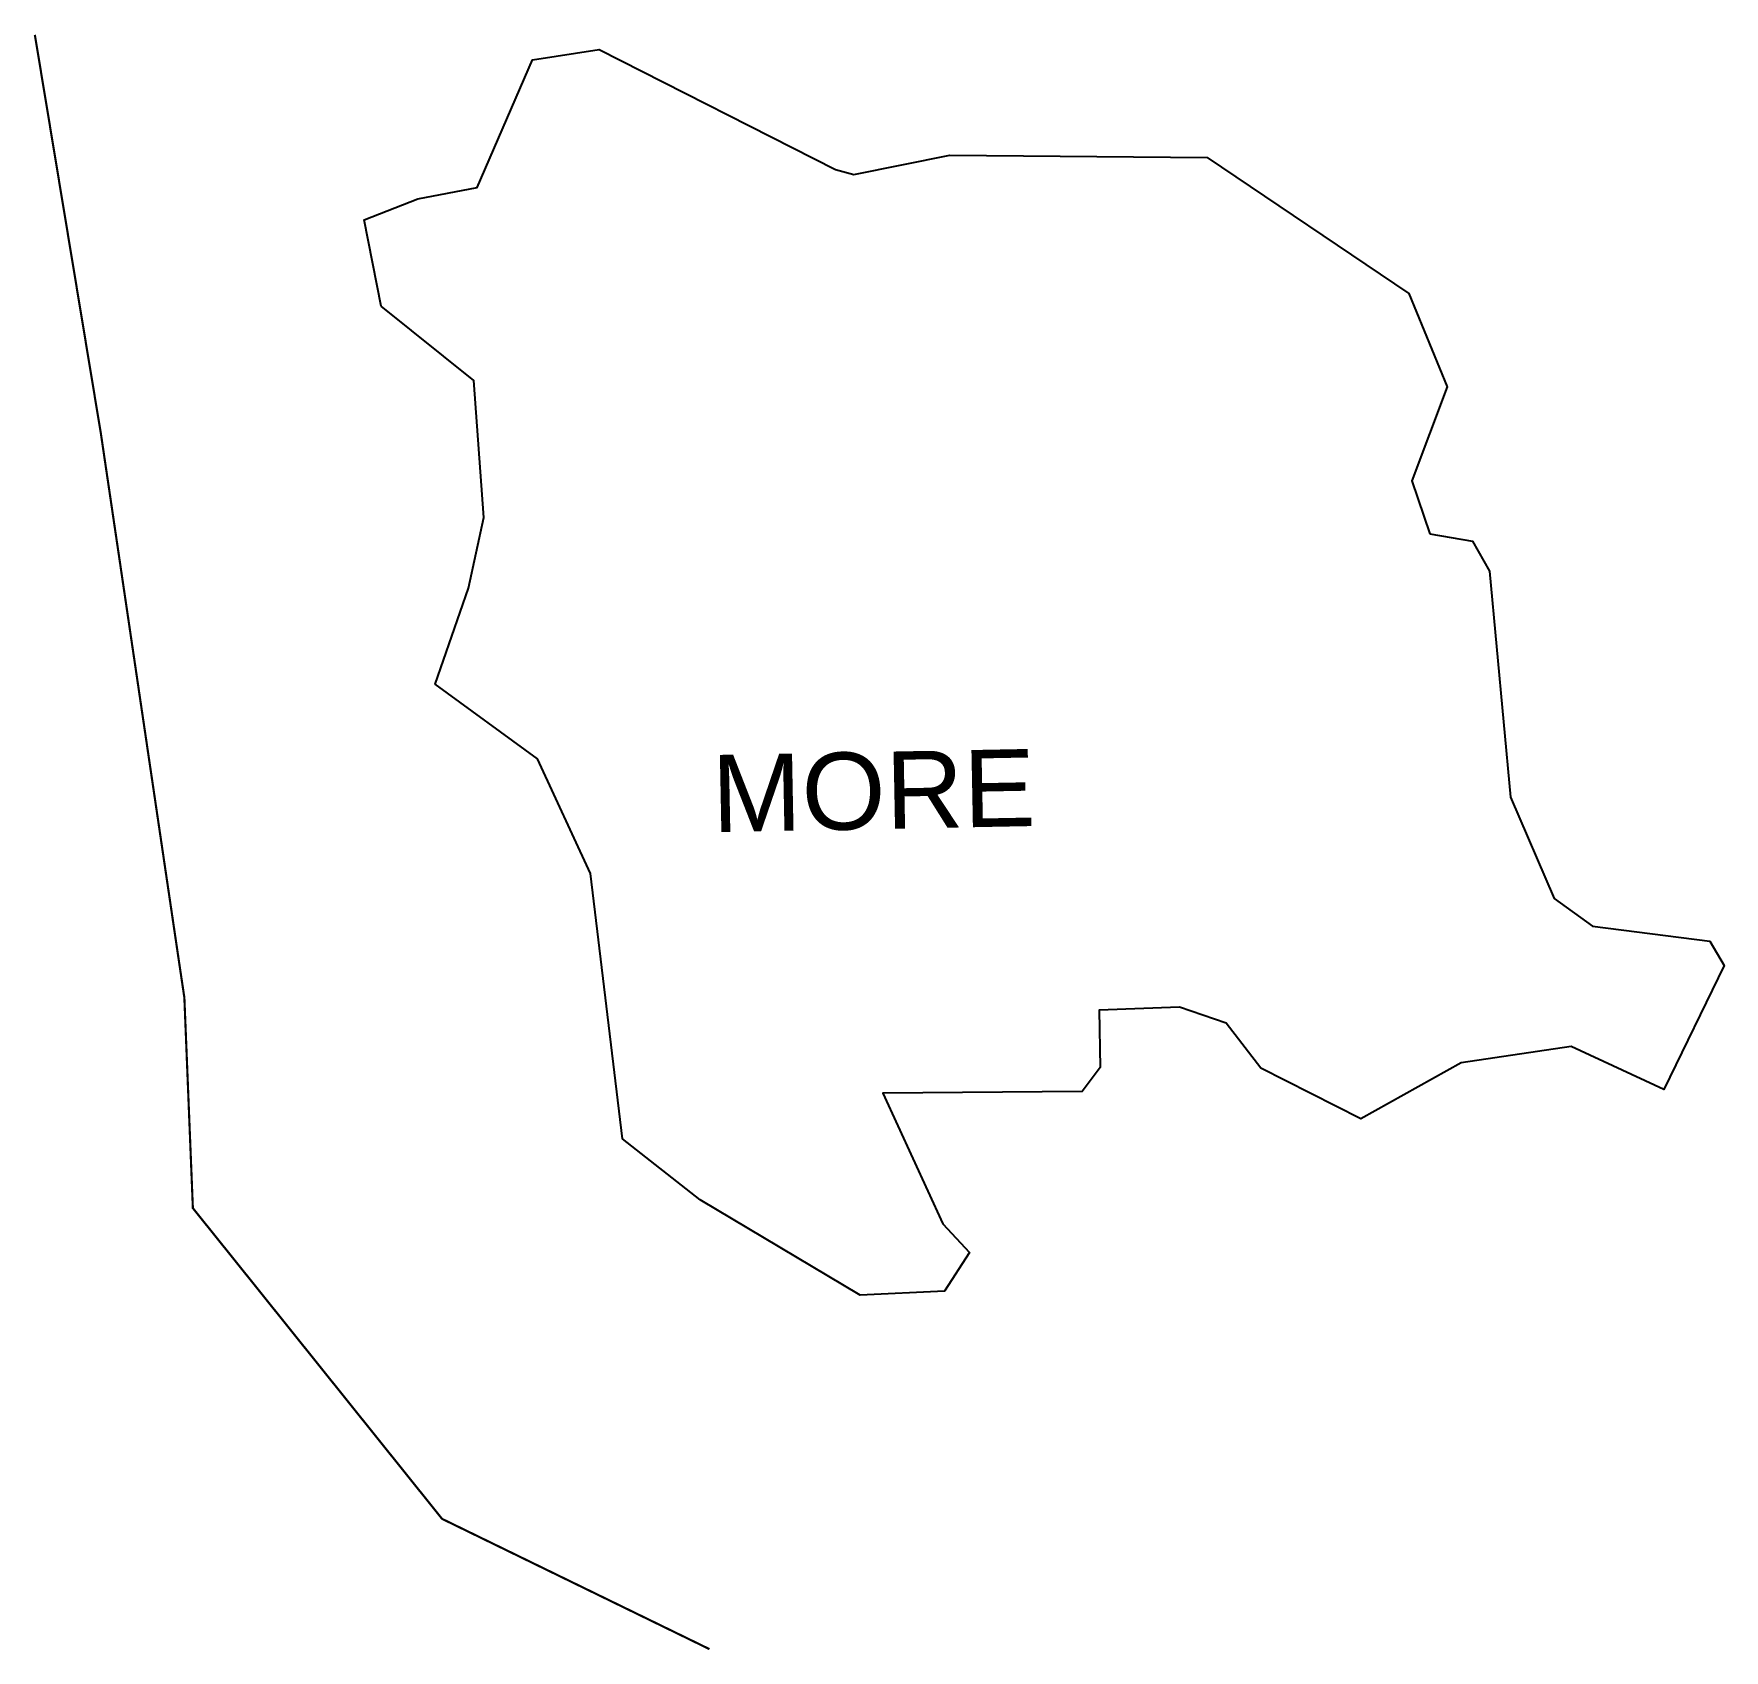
# Model space of a CAD drawing. Header units: metres. Extents: x 279153 to 281534, y 2029373 to 2031650.
import ezdxf

# ---------------------------------------------------------------- set-up
doc = ezdxf.new("R2010")
doc.units = ezdxf.units.M
for name, color, linetype in [('LOW TIDE LINE', 5, 'Continuous'), ('village', 3, 'Continuous'), ('VILLAGE NAME', 250, 'Continuous')]:
    doc.layers.add(name, color=color, linetype=linetype)
doc.styles.get("Standard").update_dxf_attribs({"font": 'calibri.ttf'})

msp = doc.modelspace()

# ---------------------------------------------------------------- linework, layer by layer
at = {"layer": 'LOW TIDE LINE', "lineweight": 18}
msp.add_lwpolyline([(280104.4, 2029374.2, 3.01, 3.01, 0), (279727.7, 2029557.8, 3.01, 3.01, 0), (279434.5, 2029923.6, 3.01, 3.01, 0), (279376.7, 2029995.6, 3.01, 3.01, 0), (279364.7, 2030292.4, 3.01, 3.01, 0), (279357.7, 2030339.3, 3.01, 3.01, 0), (279247, 2031087.9, 3.01, 3.01, 0), (279154.1, 2031649, 3.01, 3.01, 0)], format="xyseb", dxfattribs=at)
at = {"layer": 'village', "color": 3}
msp.add_polyline3d([(281119.2, 2030945.8, 0), (281179.1, 2030935.7, 0), (281203.2, 2030893.2, 0), (281232.5, 2030574.6, 0), (281294.1, 2030431.8, 0), (281348.4, 2030392.9, 0), (281513.7, 2030371.9, 0), (281533.7, 2030337.7, 0), (281448.5, 2030162.7, 0), (281318.2, 2030223.4, 0), (281163.1, 2030200.4, 0), (281021.8, 2030121.5, 0), (280881.1, 2030192.8, 0), (280832.1, 2030256.2, 0), (280766.3, 2030278.7, 0), (280653.4, 2030274.4, 0), (280654.5, 2030193.7, 0), (280629.5, 2030159.9, 0), (280348.8, 2030157.8, 0), (280433.1, 2029973.3, 0), (280470.7, 2029933.1, 0), (280435.5, 2029878.5, 0), (280316.8, 2029873.1, 0), (280091.2, 2030007.4, 0), (279981.9, 2030093.4, 0), (279937, 2030467.2, 0), (279862.3, 2030628.6, 0), (279717.9, 2030734.1, 0), (279764.9, 2030869.3, 0), (279786.5, 2030969, 0), (279772.5, 2031162.1, 0), (279642.1, 2031266.5, 0), (279617.8, 2031388.4, 0), (279693.7, 2031417.7, 0), (279777.3, 2031434, 0), (279855.1, 2031613.7, 0), (279948.9, 2031628.5, 0), (280282.1, 2031459.2, 0), (280307.6, 2031452.3, 0), (280443.1, 2031479.4, 0), (280805.6, 2031476, 0), (281089.7, 2031284.5, 0), (281143.6, 2031153, 0), (281093.5, 2031020.3, 0)], close=True, dxfattribs=at)

# ---------------------------------------------------------------- texts
at = {"layer": 'VILLAGE NAME', "insert": (280106.6, 2030634.1), "char_height": 108.748, "attachment_point": 1, "rotation": 1.1028}
msp.add_mtext_dynamic_manual_height_columns('{\\fArial|b0|i0|c0|p34;MORE}', width=726.929, gutter_width=543.7, heights=[0], dxfattribs=at)

doc.saveas('drawing.dxf')
